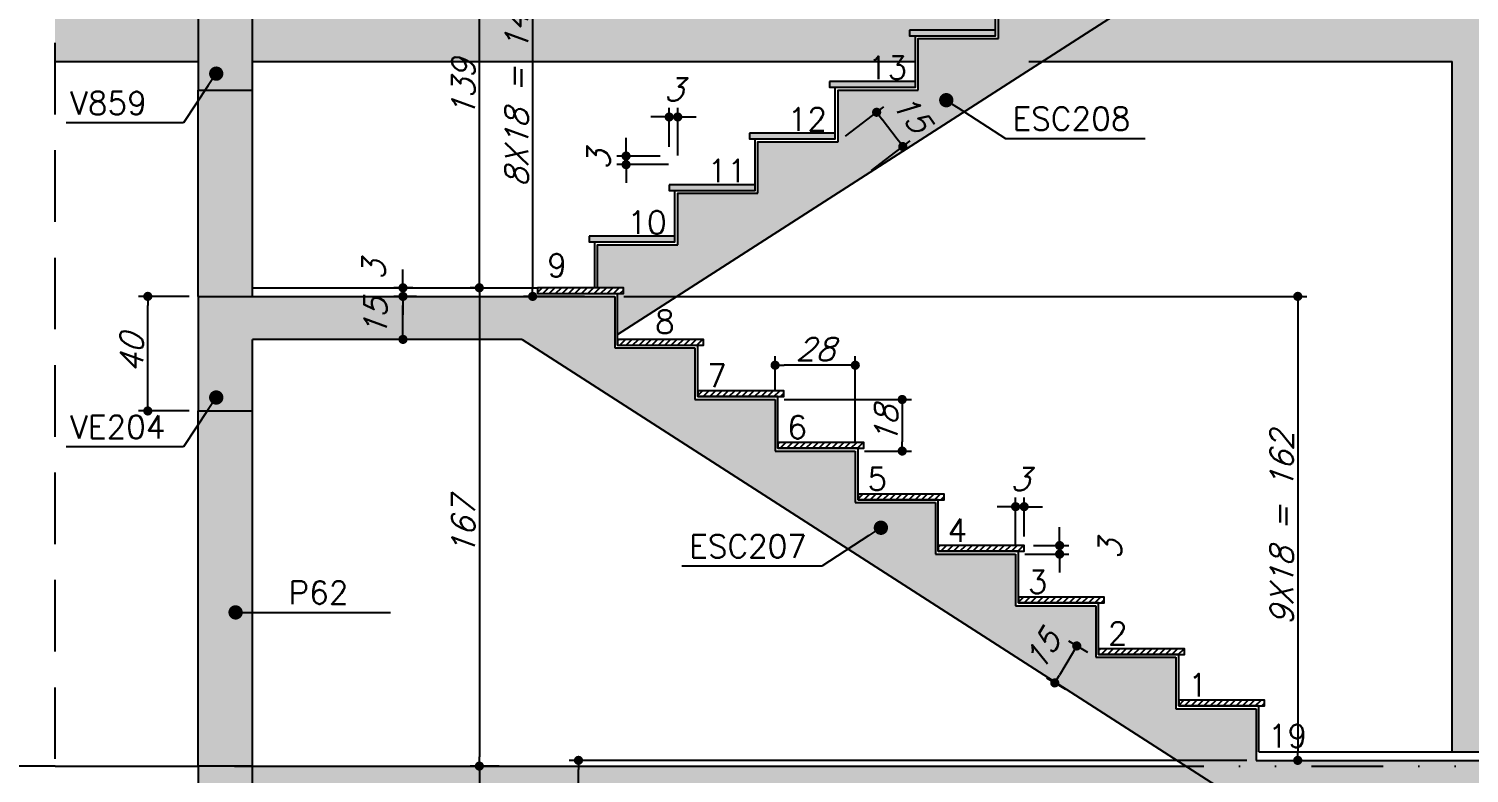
# Model space of a CAD drawing. Extents: x 0 to 6870, y 0 to 4205.
# Drawn here: x 416 to 919, y 2065 to 2324 of the extents above; entities that cross this region are included whole.
import ezdxf
from ezdxf import colors
from ezdxf.entities.mleader import LeaderData, LeaderLine
from ezdxf.math import Vec2, Vec3

# ---------------------------------------------------------------- set-up
doc = ezdxf.new("R2010")
doc.units = 0
doc.header["$LTSCALE"] = 50
doc.header["$MEASUREMENT"] = 0
doc.linetypes.add('DASHED', pattern=[0.75, 0.5, -0.25])
doc.linetypes.add('DIVIDE2', pattern=[0.625, 0.25, -0.125, 0, -0.125, 0, -0.125])
doc.layers.get('0').update_dxf_attribs({"linetype": 'CONTINUOUS'})
doc.layers.get('DEFPOINTS').update_dxf_attribs({"linetype": 'CONTINUOUS'})
for name, color, linetype in [('F-AUX-RED', 1, 'CONTINUOUS'), ('F-BOCEL CORTE', 2, 'CONTINUOUS'), ('F-BOCEL VISTA', 253, 'CONTINUOUS'), ('F-CORTE', 4, 'CONTINUOUS'), ('F-COTAS', 106, 'CONTINUOUS'), ('F-EIXOS-DET', 1, 'CONTINUOUS'), ('F-ESC CORTE', 4, 'CONTINUOUS'), ('F-ESC NOME', 2, 'CONTINUOUS'), ('F-ESC NUM', 2, 'CONTINUOUS'), ('F-ESC SOLIDO CORTE', 71, 'CONTINUOUS'), ('F-ESC VISTA', 2, 'CONTINUOUS'), ('F-REV_VISTA', 254, 'CONTINUOUS'), ('F-REVESTIMENTO', 1, 'CONTINUOUS'), ('F-SOLIDO', 71, 'CONTINUOUS'), ('F-TEXTO-YELLOW', 2, 'CONTINUOUS'), ('F-VISTA', 2, 'CONTINUOUS'), ('F-VISTA SÓLIDO', 254, 'CONTINUOUS'), ('F-VISTA SÓLIDO ESCADA', 253, 'CONTINUOUS')]:
    doc.layers.add(name, color=color, linetype=linetype)
doc.styles.add('5385-ARQ-PB-BAS-PLA-TER-TORRE-A-106-TXT$0$R60-75', font='romans.shx', dxfattribs={"height": 0.1125})
doc.styles.add('CP-TEXT-INCL', font='romans.shx', dxfattribs={"oblique": 20})
doc.styles.add('MCP', font='romans.shx')
doc.styles.add('ROMANS', font='romans.shx')
doc.styles.get("Standard").update_dxf_attribs({"font": 'ROMANS.SHX'})
doc.dimstyles.new('CP-COTAS-50', dxfattribs={"dimscale": 0.64, "dimtxt": 12.5, "dimasz": 5, "dimexe": 5, "dimexo": 5, "dimgap": 2.5, "dimtad": 1, "dimdec": 1, "dimdsep": 46, "dimtxsty": 'CP-TEXT-INCL', "dimblk1": 'DOT', "dimblk2": 'DOT', "dimsah": 1, "dimcen": 9, "dimclrd": 256, "dimclre": 256, "dimclrt": 256, "dimadec": 0, "dimazin": 0, "dimtfac": 1, "dimtdec": 1, "dimtmove": 2, "dimatfit": 3, "dimldrblk": 'DOT', "dimfxl": 5, "dimtolj": 1, "dimarcsym": 0})

# ---------------------------------------------------------------- blocks, each defined once
blk = doc.blocks.new('_DOT')
at = {"color": 0, "linetype": 'ByBlock'}
blk.add_line((-0.5, 0), (-1, 0), dxfattribs=at)
at = {"color": 0, "linetype": 'ByBlock', "const_width": 0.5}
blk.add_lwpolyline([(-0.25, 0, 1), (0.25, 0, 1)], format="xyb", close=True, dxfattribs=at)
blk = doc.blocks.new('BOCEL_EST')
at = {"layer": 'F-BOCEL CORTE'}
h = blk.add_hatch(dxfattribs=at)
h.set_pattern_fill('ANSI31', color=2, scale=0.5)
h.set_pattern_definition([(45, (0, 0), (-1.122532, 1.122532), [])])
h.paths.add_polyline_path([(13.59, -262.25), (13.59, -260.25), (-16.41, -260.25), (-16.41, -262.25)])
at = {"layer": 'F-BOCEL CORTE', "color": 2}
blk.add_lwpolyline([(-16.41, -260.25), (-16.41, -262.25), (13.59, -262.25), (13.59, -260.25), (-16.41, -260.25)], dxfattribs=at)
blk = doc.blocks.new('BOCEL_VISTA_EST')
at = {"layer": 'F-BOCEL VISTA'}
h = blk.add_hatch(color=254, dxfattribs=at)
h.dxf.hatch_style = 1
h.paths.add_polyline_path([(-209.57, -462.94), (-209.57, -460.94), (-239.57, -460.94), (-239.57, -462.94)])
blk.add_lwpolyline([(-239.57, -460.94), (-239.57, -462.94), (-209.57, -462.94), (-209.57, -460.94), (-239.57, -460.94)], dxfattribs=at)
blk = doc.blocks.new('*D438')
at = {"layer": 'DEFPOINTS', "color": 0, "linetype": 'Continuous', "transparency": 16777216}
for p in [(573.19, 2373), (574.98, 2373), (574.98, 2234)]:
    blk.add_point(p, dxfattribs=at)
at = {"layer": 'F-COTAS', "linetype": 'Continuous', "lineweight": -2, "transparency": 16777216}
for p, q in [((571.78, 2373), (569.99, 2373)), ((573.19, 2237.2), (573.19, 2369.8)), ((571.78, 2234), (569.99, 2234))]:
    blk.add_line(p, q, dxfattribs=at)
at = {"layer": 'F-COTAS', "linetype": 'Continuous', "lineweight": -2, "transparency": 16777216, "xscale": 3.2, "yscale": 3.2, "zscale": 3.2}
for p, rotation in [((573.19, 2373), 90), ((573.19, 2234), 270)]:
    blk.add_blockref('_DOT', p, dxfattribs=dict(at, rotation=rotation))
at = {"layer": 'F-COTAS', "linetype": 'Continuous', "transparency": 16777216, "insert": (567.59, 2303.5), "char_height": 8, "attachment_point": 5, "rotation": 90, "style": 'CP-TEXT-INCL'}
blk.add_mtext('\\A1;139', dxfattribs=at)
blk = doc.blocks.new('*D439')
at = {"layer": 'DEFPOINTS', "color": 0, "linetype": 'Continuous', "transparency": 16777216}
for p in [(711.96, 2295.28), (698.5, 2285), (707.64, 2273.04)]:
    blk.add_point(p, dxfattribs=at)
at = {"layer": 'F-COTAS', "linetype": 'Continuous', "lineweight": -2, "transparency": 16777216}
for p, q in [((701.04, 2286.94), (714.5, 2297.23)), ((719.15, 2285.87), (713.9, 2292.74)), ((710.18, 2274.98), (723.64, 2285.27))]:
    blk.add_line(p, q, dxfattribs=at)
at = {"layer": 'F-COTAS', "linetype": 'Continuous', "lineweight": -2, "transparency": 16777216, "xscale": 3.2, "yscale": 3.2, "zscale": 3.2}
for p, rotation in [((711.96, 2295.28), 127.3743917194778), ((721.1, 2283.32), 307.3743917194777)]:
    blk.add_blockref('_DOT', p, dxfattribs=dict(at, rotation=rotation))
at = {"layer": 'F-COTAS', "linetype": 'Continuous', "transparency": 16777216, "insert": (724.16, 2295.13), "char_height": 8, "attachment_point": 5, "rotation": 307.3744, "style": 'CP-TEXT-INCL'}
blk.add_mtext('\\A1;15', dxfattribs=at)
blk = doc.blocks.new('*D461')
at = {"layer": 'DEFPOINTS', "color": 0, "linetype": 'Continuous', "transparency": 16777216}
for p in [(574.98, 2234), (573.19, 2067), (583.29, 2067)]:
    blk.add_point(p, dxfattribs=at)
at = {"layer": 'F-COTAS', "linetype": 'Continuous', "lineweight": -2, "transparency": 16777216}
for p, q in [((571.78, 2234), (569.99, 2234)), ((573.19, 2230.8), (573.19, 2070.2)), ((580.09, 2067), (569.99, 2067))]:
    blk.add_line(p, q, dxfattribs=at)
at = {"layer": 'F-COTAS', "linetype": 'Continuous', "lineweight": -2, "transparency": 16777216, "xscale": 3.2, "yscale": 3.2, "zscale": 3.2}
for p, rotation in [((573.19, 2234), 90), ((573.19, 2067), 270)]:
    blk.add_blockref('_DOT', p, dxfattribs=dict(at, rotation=rotation))
at = {"layer": 'F-COTAS', "linetype": 'Continuous', "transparency": 16777216, "insert": (567.59, 2150.5), "char_height": 8, "attachment_point": 5, "rotation": 90, "style": 'CP-TEXT-INCL'}
blk.add_mtext('\\A1;167', dxfattribs=at)
blk = doc.blocks.new('*D462')
at = {"layer": 'DEFPOINTS', "color": 0, "linetype": 'Continuous', "transparency": 16777216}
for p in [(583.29, 2067), (573.19, 1910), (576.15, 1910)]:
    blk.add_point(p, dxfattribs=at)
at = {"layer": 'F-COTAS', "linetype": 'Continuous', "lineweight": -2, "transparency": 16777216}
for p, q in [((580.09, 2067), (569.99, 2067)), ((573.19, 2063.8), (573.19, 1913.2)), ((572.95, 1910), (569.99, 1910))]:
    blk.add_line(p, q, dxfattribs=at)
at = {"layer": 'F-COTAS', "linetype": 'Continuous', "lineweight": -2, "transparency": 16777216, "xscale": 3.2, "yscale": 3.2, "zscale": 3.2}
for p, rotation in [((573.19, 2067), 90), ((573.19, 1910), 270)]:
    blk.add_blockref('_DOT', p, dxfattribs=dict(at, rotation=rotation))
at = {"layer": 'F-COTAS', "linetype": 'Continuous', "transparency": 16777216, "insert": (567.59, 1988.5), "char_height": 8, "attachment_point": 5, "rotation": 90, "style": 'CP-TEXT-INCL'}
blk.add_mtext('\\A1;157', dxfattribs=at)
blk = doc.blocks.new('*D480')
at = {"layer": 'DEFPOINTS', "color": 0, "linetype": 'Continuous', "transparency": 16777216}
for p in [(546.51, 2230.99), (554.47, 2230.99), (554.47, 2215.99)]:
    blk.add_point(p, dxfattribs=at)
at = {"layer": 'F-COTAS', "linetype": 'Continuous', "lineweight": -2, "transparency": 16777216}
for p, q in [((551.27, 2230.99), (543.31, 2230.99)), ((546.51, 2219.19), (546.51, 2227.79)), ((551.27, 2215.99), (543.31, 2215.99))]:
    blk.add_line(p, q, dxfattribs=at)
at = {"layer": 'F-COTAS', "linetype": 'Continuous', "lineweight": -2, "transparency": 16777216, "xscale": 3.2, "yscale": 3.2, "zscale": 3.2}
for p, rotation in [((546.51, 2230.99), 90), ((546.51, 2215.99), 270)]:
    blk.add_blockref('_DOT', p, dxfattribs=dict(at, rotation=rotation))
at = {"layer": 'F-COTAS', "linetype": 'Continuous', "transparency": 16777216, "insert": (536.91, 2223.49), "char_height": 8, "attachment_point": 5, "rotation": 90, "style": 'CP-TEXT-INCL'}
blk.add_mtext('\\A1;15', dxfattribs=at)
blk = doc.blocks.new('*D481')
at = {"layer": 'DEFPOINTS', "color": 0, "linetype": 'Continuous', "transparency": 16777216}
for p in [(546.51, 2233.99), (553.18, 2233.99), (553.18, 2230.99)]:
    blk.add_point(p, dxfattribs=at)
at = {"layer": 'F-COTAS', "linetype": 'Continuous', "lineweight": -2, "transparency": 16777216}
for p, q in [((546.51, 2237.19), (546.51, 2240.39)), ((549.98, 2233.99), (543.31, 2233.99)), ((546.51, 2230.99), (546.51, 2233.99)), ((549.98, 2230.99), (543.31, 2230.99)), ((546.51, 2227.79), (546.51, 2224.59))]:
    blk.add_line(p, q, dxfattribs=at)
at = {"layer": 'F-COTAS', "linetype": 'Continuous', "lineweight": -2, "transparency": 16777216, "xscale": 3.2, "yscale": 3.2, "zscale": 3.2}
for p, rotation in [((546.51, 2233.99), 270), ((546.51, 2230.99), 90)]:
    blk.add_blockref('_DOT', p, dxfattribs=dict(at, rotation=rotation))
at = {"layer": 'F-COTAS', "linetype": 'Continuous', "transparency": 16777216, "insert": (536.31, 2240.07), "char_height": 8, "attachment_point": 5, "rotation": 90, "style": 'CP-TEXT-INCL'}
blk.add_mtext('\\A1;3', dxfattribs=at)
blk = doc.blocks.new('*D490')
at = {"layer": 'DEFPOINTS', "color": 0, "linetype": 'Continuous', "transparency": 16777216}
for p in [(457.38, 2231), (475, 2231), (475, 2191)]:
    blk.add_point(p, dxfattribs=at)
at = {"layer": 'F-COTAS', "linetype": 'Continuous', "lineweight": -2, "transparency": 16777216}
for p, q in [((471.8, 2231), (454.18, 2231)), ((457.38, 2194.2), (457.38, 2227.8)), ((471.8, 2191), (454.18, 2191))]:
    blk.add_line(p, q, dxfattribs=at)
at = {"layer": 'F-COTAS', "linetype": 'Continuous', "lineweight": -2, "transparency": 16777216, "xscale": 3.2, "yscale": 3.2, "zscale": 3.2}
for p, rotation in [((457.38, 2231), 90), ((457.38, 2191), 270)]:
    blk.add_blockref('_DOT', p, dxfattribs=dict(at, rotation=rotation))
at = {"layer": 'F-COTAS', "linetype": 'Continuous', "transparency": 16777216, "insert": (451.78, 2211), "char_height": 8, "attachment_point": 5, "rotation": 90, "style": 'CP-TEXT-INCL'}
blk.add_mtext('\\A1;40', dxfattribs=at)
blk = doc.blocks.new('*D506')
at = {"layer": 'DEFPOINTS', "color": 0, "linetype": 'Continuous', "transparency": 16777216}
for p in [(788.5, 2105), (774.19, 2096.04), (780.83, 2092.1)]:
    blk.add_point(p, dxfattribs=at)
at = {"layer": 'F-COTAS', "linetype": 'Continuous', "lineweight": -2, "transparency": 16777216}
for p, q in [((785.75, 2106.63), (779.1, 2110.58)), ((780.22, 2106.2), (775.82, 2098.8)), ((778.08, 2093.73), (771.44, 2097.68))]:
    blk.add_line(p, q, dxfattribs=at)
at = {"layer": 'F-COTAS', "linetype": 'Continuous', "lineweight": -2, "transparency": 16777216, "xscale": 3.2, "yscale": 3.2, "zscale": 3.2}
for p, rotation in [((781.86, 2108.95), 59.28101871452205), ((774.19, 2096.04), 239.281018714522)]:
    blk.add_blockref('_DOT', p, dxfattribs=dict(at, rotation=rotation))
at = {"layer": 'F-COTAS', "linetype": 'Continuous', "transparency": 16777216, "insert": (769.77, 2107.4), "char_height": 8, "attachment_point": 5, "rotation": 59.281, "style": 'CP-TEXT-INCL'}
blk.add_mtext('\\A1;15', dxfattribs=at)
blk = doc.blocks.new('*D548')
at = {"layer": 'DEFPOINTS', "color": 0, "linetype": 'Continuous', "transparency": 16777216}
for p in [(676.5, 2206.97), (676.5, 2195), (704.5, 2177)]:
    blk.add_point(p, dxfattribs=at)
at = {"layer": 'F-COTAS', "linetype": 'Continuous', "lineweight": -2, "transparency": 16777216}
for p, q in [((676.5, 2198.2), (676.5, 2210.17)), ((704.5, 2180.2), (704.5, 2210.17)), ((701.3, 2206.97), (679.7, 2206.97))]:
    blk.add_line(p, q, dxfattribs=at)
at = {"layer": 'F-COTAS', "linetype": 'Continuous', "lineweight": -2, "transparency": 16777216, "xscale": 3.2, "yscale": 3.2, "zscale": 3.2, "rotation": 180}
blk.add_blockref('_DOT', (676.5, 2206.97), dxfattribs=at)
at = {"layer": 'F-COTAS', "linetype": 'Continuous', "lineweight": -2, "transparency": 16777216, "xscale": 3.2, "yscale": 3.2, "zscale": 3.2}
blk.add_blockref('_DOT', (704.5, 2206.97), dxfattribs=at)
at = {"layer": 'F-COTAS', "linetype": 'Continuous', "transparency": 16777216, "insert": (690.5, 2212.57), "char_height": 8, "attachment_point": 5, "style": 'CP-TEXT-INCL'}
blk.add_mtext('\\A1;28', dxfattribs=at)
blk = doc.blocks.new('*D549')
at = {"layer": 'DEFPOINTS', "color": 0, "linetype": 'Continuous', "transparency": 16777216}
for p in [(676.5, 2195), (704.5, 2177), (720.9, 2177)]:
    blk.add_point(p, dxfattribs=at)
at = {"layer": 'F-COTAS', "linetype": 'Continuous', "lineweight": -2, "transparency": 16777216}
for p, q in [((679.7, 2195), (724.1, 2195)), ((720.9, 2191.8), (720.9, 2180.2)), ((707.7, 2177), (724.1, 2177))]:
    blk.add_line(p, q, dxfattribs=at)
at = {"layer": 'F-COTAS', "linetype": 'Continuous', "lineweight": -2, "transparency": 16777216, "xscale": 3.2, "yscale": 3.2, "zscale": 3.2}
for p, rotation in [((720.9, 2195), 90), ((720.9, 2177), 270)]:
    blk.add_blockref('_DOT', p, dxfattribs=dict(at, rotation=rotation))
at = {"layer": 'F-COTAS', "linetype": 'Continuous', "transparency": 16777216, "insert": (715.3, 2186), "char_height": 8, "attachment_point": 5, "rotation": 90, "style": 'CP-TEXT-INCL'}
blk.add_mtext('\\A1;18', dxfattribs=at)
blk = doc.blocks.new('*D550')
at = {"layer": 'DEFPOINTS', "color": 0, "linetype": 'Continuous', "transparency": 16777216}
for p in [(763.5, 2144), (775.88, 2144), (760.5, 2141)]:
    blk.add_point(p, dxfattribs=at)
at = {"layer": 'F-COTAS', "linetype": 'Continuous', "lineweight": -2, "transparency": 16777216}
for p, q in [((775.88, 2147.2), (775.88, 2150.4)), ((766.7, 2144), (779.08, 2144)), ((775.88, 2141), (775.88, 2144)), ((763.7, 2141), (779.08, 2141)), ((775.88, 2137.8), (775.88, 2134.6))]:
    blk.add_line(p, q, dxfattribs=at)
at = {"layer": 'F-COTAS', "linetype": 'Continuous', "lineweight": -2, "transparency": 16777216, "xscale": 3.2, "yscale": 3.2, "zscale": 3.2}
for p, rotation in [((775.88, 2144), 270), ((775.88, 2141), 90)]:
    blk.add_blockref('_DOT', p, dxfattribs=dict(at, rotation=rotation))
at = {"layer": 'F-COTAS', "linetype": 'Continuous', "transparency": 16777216, "insert": (793.48, 2142.5), "char_height": 8, "attachment_point": 5, "rotation": 90, "style": 'CP-TEXT-INCL'}
blk.add_mtext('\\A1;3', dxfattribs=at)
blk = doc.blocks.new('*D551')
at = {"layer": 'DEFPOINTS', "color": 0, "linetype": 'Continuous', "transparency": 16777216}
for p in [(763.5, 2157.58), (763.5, 2144), (760.5, 2141)]:
    blk.add_point(p, dxfattribs=at)
at = {"layer": 'F-COTAS', "linetype": 'Continuous', "lineweight": -2, "transparency": 16777216}
for p, q in [((760.5, 2144.2), (760.5, 2160.78)), ((763.5, 2147.2), (763.5, 2160.78)), ((757.3, 2157.58), (754.1, 2157.58)), ((760.5, 2157.58), (763.5, 2157.58)), ((766.7, 2157.58), (769.9, 2157.58))]:
    blk.add_line(p, q, dxfattribs=at)
at = {"layer": 'F-COTAS', "linetype": 'Continuous', "lineweight": -2, "transparency": 16777216, "xscale": 3.2, "yscale": 3.2, "zscale": 3.2}
blk.add_blockref('_DOT', (760.5, 2157.58), dxfattribs=at)
at = {"layer": 'F-COTAS', "linetype": 'Continuous', "lineweight": -2, "transparency": 16777216, "xscale": 3.2, "yscale": 3.2, "zscale": 3.2, "rotation": 180}
blk.add_blockref('_DOT', (763.5, 2157.58), dxfattribs=at)
at = {"layer": 'F-COTAS', "linetype": 'Continuous', "transparency": 16777216, "insert": (762, 2167.18), "char_height": 8, "attachment_point": 5, "style": 'CP-TEXT-INCL'}
blk.add_mtext('\\A1;3', dxfattribs=at)
blk = doc.blocks.new('*D576')
at = {"layer": 'DEFPOINTS', "color": 0, "linetype": 'Continuous', "transparency": 16777216}
for p in [(624.44, 2280), (639.5, 2280), (642.5, 2277)]:
    blk.add_point(p, dxfattribs=at)
at = {"layer": 'F-COTAS', "linetype": 'Continuous', "lineweight": -2, "transparency": 16777216}
for p, q in [((624.44, 2283.2), (624.44, 2286.4)), ((636.3, 2280), (621.24, 2280)), ((624.44, 2277), (624.44, 2280)), ((639.3, 2277), (621.24, 2277)), ((624.44, 2273.8), (624.44, 2270.6))]:
    blk.add_line(p, q, dxfattribs=at)
at = {"layer": 'F-COTAS', "linetype": 'Continuous', "lineweight": -2, "transparency": 16777216, "xscale": 3.2, "yscale": 3.2, "zscale": 3.2}
for p, rotation in [((624.44, 2280), 270), ((624.44, 2277), 90)]:
    blk.add_blockref('_DOT', p, dxfattribs=dict(at, rotation=rotation))
at = {"layer": 'F-COTAS', "linetype": 'Continuous', "transparency": 16777216, "insert": (614.84, 2278.5), "char_height": 8, "attachment_point": 5, "rotation": 90, "style": 'CP-TEXT-INCL'}
blk.add_mtext('\\A1;3', dxfattribs=at)
blk = doc.blocks.new('*D577')
at = {"layer": 'DEFPOINTS', "color": 0, "linetype": 'Continuous', "transparency": 16777216}
for p in [(639.5, 2293.64), (639.5, 2280), (642.5, 2277)]:
    blk.add_point(p, dxfattribs=at)
at = {"layer": 'F-COTAS', "linetype": 'Continuous', "lineweight": -2, "transparency": 16777216}
for p, q in [((639.5, 2283.2), (639.5, 2296.84)), ((642.5, 2280.2), (642.5, 2296.84)), ((636.3, 2293.64), (633.1, 2293.64)), ((642.5, 2293.64), (639.5, 2293.64)), ((645.7, 2293.64), (648.9, 2293.64))]:
    blk.add_line(p, q, dxfattribs=at)
at = {"layer": 'F-COTAS', "linetype": 'Continuous', "lineweight": -2, "transparency": 16777216, "xscale": 3.2, "yscale": 3.2, "zscale": 3.2}
blk.add_blockref('_DOT', (639.5, 2293.64), dxfattribs=at)
at = {"layer": 'F-COTAS', "linetype": 'Continuous', "lineweight": -2, "transparency": 16777216, "xscale": 3.2, "yscale": 3.2, "zscale": 3.2, "rotation": 180}
blk.add_blockref('_DOT', (642.5, 2293.64), dxfattribs=at)
at = {"layer": 'F-COTAS', "linetype": 'Continuous', "transparency": 16777216, "insert": (641, 2303.24), "char_height": 8, "attachment_point": 5, "style": 'CP-TEXT-INCL'}
blk.add_mtext('\\A1;3', dxfattribs=at)
blk = doc.blocks.new('*D601')
at = {"layer": 'DEFPOINTS', "color": 0, "transparency": 16777216}
for p in [(607.82, 2069), (844.5, 2069), (614.5, 1907)]:
    blk.add_point(p, dxfattribs=at)
at = {"layer": 'F-COTAS', "lineweight": -2, "transparency": 16777216}
for p, q in [((841.3, 2069), (604.62, 2069)), ((607.82, 1910.2), (607.82, 2065.8)), ((611.3, 1907), (604.62, 1907))]:
    blk.add_line(p, q, dxfattribs=at)
at = {"layer": 'F-COTAS', "lineweight": -2, "transparency": 16777216, "xscale": 3.2, "yscale": 3.2, "zscale": 3.2}
for p, rotation in [((607.82, 2069), 90), ((607.82, 1907), 270)]:
    blk.add_blockref('_DOT', p, dxfattribs=dict(at, rotation=rotation))
at = {"layer": 'F-COTAS', "transparency": 16777216, "insert": (602.22, 1988), "char_height": 8, "attachment_point": 5, "rotation": 90, "style": 'CP-TEXT-INCL'}
blk.add_mtext('\\A1;9X18 = 162', dxfattribs=at)
blk = doc.blocks.new('*D602')
at = {"layer": 'DEFPOINTS', "color": 0, "transparency": 16777216}
for p in [(620.5, 2231), (844.5, 2069), (859.07, 2069)]:
    blk.add_point(p, dxfattribs=at)
at = {"layer": 'F-COTAS', "lineweight": -2, "transparency": 16777216}
for p, q in [((623.7, 2231), (862.27, 2231)), ((859.07, 2227.8), (859.07, 2072.2)), ((847.7, 2069), (862.27, 2069))]:
    blk.add_line(p, q, dxfattribs=at)
at = {"layer": 'F-COTAS', "lineweight": -2, "transparency": 16777216, "xscale": 3.2, "yscale": 3.2, "zscale": 3.2}
for p, rotation in [((859.07, 2231), 90), ((859.07, 2069), 270)]:
    blk.add_blockref('_DOT', p, dxfattribs=dict(at, rotation=rotation))
at = {"layer": 'F-COTAS', "transparency": 16777216, "insert": (853.47, 2150), "char_height": 8, "attachment_point": 5, "rotation": 90, "style": 'CP-TEXT-INCL'}
blk.add_mtext('\\A1;9X18 = 162', dxfattribs=at)
blk = doc.blocks.new('*D603')
at = {"layer": 'DEFPOINTS', "color": 0, "transparency": 16777216}
for p in [(810.5, 2375), (591.81, 2231), (613.11, 2231)]:
    blk.add_point(p, dxfattribs=at)
at = {"layer": 'F-COTAS', "lineweight": -2, "transparency": 16777216}
for p, q in [((807.3, 2375), (588.61, 2375)), ((591.81, 2371.8), (591.81, 2234.2)), ((609.91, 2231), (588.61, 2231))]:
    blk.add_line(p, q, dxfattribs=at)
at = {"layer": 'F-COTAS', "lineweight": -2, "transparency": 16777216, "xscale": 3.2, "yscale": 3.2, "zscale": 3.2}
for p, rotation in [((591.81, 2375), 90), ((591.81, 2231), 270)]:
    blk.add_blockref('_DOT', p, dxfattribs=dict(at, rotation=rotation))
at = {"layer": 'F-COTAS', "transparency": 16777216, "insert": (586.21, 2303), "char_height": 8, "attachment_point": 5, "rotation": 90, "style": 'CP-TEXT-INCL'}
blk.add_mtext('\\A1;8X18 = 144', dxfattribs=at)

msp = doc.modelspace()

# ---------------------------------------------------------------- hatches: boundary and pattern name
at = {"layer": 'F-ESC SOLIDO CORTE'}
h = msp.add_hatch(color=256, dxfattribs=at)
h.dxf.hatch_style = 1
h.paths.add_polyline_path([(835.46, 2057), (836.9, 2056.07), (837.5, 2055.69), (840.13, 2054), (1120.5, 2054), (1120.5, 2007), (1134.5, 2007), (1134.5, 2069), (844.5, 2069), (844.5, 2087), (816.5, 2087), (816.5, 2105), (788.5, 2105), (788.5, 2123), (760.5, 2123), (760.5, 2141), (732.5, 2141), (732.5, 2159), (704.5, 2159), (704.5, 2177), (676.5, 2177), (676.5, 2195), (648.5, 2195), (648.5, 2213), (620.5, 2213), (620.5, 2231), (592.5, 2231), (475, 2231), (475, 2191), (494, 2191), (494, 2216), (588.1, 2216)])
at = {"layer": 'F-SOLIDO', "linetype": 'Continuous'}
h = msp.add_hatch(color=256, dxfattribs=at)
h.dxf.hatch_style = 1
h.paths.add_polyline_path([(475, 2653), (494, 2653), (494, 2713), (475, 2713)])
h.paths.add_polyline_path([(475, 2303), (494, 2303), (494, 2373), (475, 2373)])
h.paths.add_polyline_path([(475, 2007), (494, 2007), (494, 2067), (475, 2067)])
at = {"layer": 'F-VISTA SÓLIDO', "linetype": 'Continuous'}
h = msp.add_hatch(color=256, dxfattribs=at)
h.dxf.hatch_style = 1
h.paths.add_polyline_path([(494, 2191), (475, 2191), (475, 2067), (494, 2067)])
h.paths.add_polyline_path([(494, 2303), (475, 2303), (475, 2231), (494, 2231)])
h.paths.add_polyline_path([(475, 2373), (425, 2373), (425, 2313), (475, 2313)])
h.paths.add_polyline_path([(753.5, 2340.75), (753.5, 2340.72), (753.5, 2342), (781.5, 2342), (781.5, 2358), (781.5, 2360), (810.5, 2360), (810.5, 2371.95), (810.5, 2373), (494, 2373), (494, 2313), (725.5, 2313), (725.5, 2322), (725.5, 2324), (753.5, 2324), (753.5, 2324.75)])
h.paths.add_polyline_path([(1120.5, 2360), (838.24, 2360), (765.13, 2313), (913, 2313), (913, 2072), (932, 2072), (932, 2313), (1194.5, 2313), (1194.5, 2373), (1134.5, 2373), (1134.5, 2333), (1120.5, 2333)])
h = msp.add_hatch(color=256, dxfattribs=at)
h.dxf.hatch_style = 1
h.paths.add_polyline_path([(494, 1867), (475, 1867), (475, 1743), (494, 1743)])
h.paths.add_polyline_path([(1120.5, 2054), (866.24, 2054), (793.13, 2007), (913, 2007), (913, 1887), (932, 1887), (932, 2007), (1120.5, 2007)])
h.paths.add_polyline_path([(1194.5, 2067), (1134.5, 2067), (1134.5, 2007), (1194.5, 2007)])
h.paths.add_polyline_path([(932, 1887), (913, 1887), (913, 1748), (932, 1748)])
h.paths.add_polyline_path([(781.5, 2034), (781.5, 2037), (809.5, 2037), (809.5, 2055), (807.5, 2055), (807.5, 2057), (835.46, 2057), (819.91, 2067), (494, 2067), (494, 2007), (753.5, 2007), (753.5, 2016), (753.5, 2019), (781.5, 2019)])
h.paths.add_polyline_path([(494, 2007), (475, 2007), (475, 1907), (494, 1907)])
at = {"layer": 'F-VISTA SÓLIDO ESCADA'}
h = msp.add_hatch(color=256, dxfattribs=at)
h.dxf.hatch_style = 1
h.paths.add_polyline_path([(838.24, 2357), (842.91, 2360), (868.09, 2360), (844.76, 2375), (810.5, 2375), (810.5, 2357), (782.5, 2357), (782.5, 2339), (754.5, 2339), (754.5, 2321), (726.5, 2321), (726.5, 2303), (698.5, 2303), (698.5, 2285), (670.5, 2285), (670.5, 2267), (642.5, 2267), (642.5, 2249), (614.5, 2249), (614.5, 2234), (623.5, 2234), (623.5, 2232), (621.5, 2232), (621.5, 2217.67)])

# ---------------------------------------------------------------- linework, layer by layer
at = {"layer": 'F-AUX-RED', "color": 1, "linetype": 'DASHED'}
msp.add_line((425, 1057), (425, 3839), dxfattribs=at)
at = {"layer": 'F-CORTE', "linetype": 'Continuous'}
for points in [[(475, 2303), (494, 2303), (494, 2373), (475, 2373)], [(475, 2007), (494, 2007), (494, 2067), (475, 2067)]]:
    msp.add_lwpolyline(points, close=True, dxfattribs=at)
at = {"layer": 'F-EIXOS-DET'}
msp.add_lwpolyline([(425, 2067), (315, 2067)], dxfattribs=at)
at = {"layer": 'F-EIXOS-DET', "color": 252, "linetype": 'DIVIDE2', "ltscale": 2}
msp.add_lwpolyline([(425, 2067), (1269.5, 2067)], dxfattribs=at)
at = {"layer": 'F-ESC CORTE', "linetype": 'Continuous'}
for p, q in [((475, 2231), (620.5, 2231)), ((620.5, 2231), (620.5, 2213)), ((588.1, 2216), (494, 2216)), ((648.5, 2213), (648.5, 2195)), ((676.5, 2195), (676.5, 2177)), ((704.5, 2177), (704.5, 2159)), ((732.5, 2159), (732.5, 2141)), ((760.5, 2141), (760.5, 2123)), ((788.5, 2123), (788.5, 2105)), ((816.5, 2105), (816.5, 2087)), ((844.5, 2087), (844.5, 2069)), ((844.5, 2069), (1134.5, 2069))]:
    msp.add_line(p, q, dxfattribs=at)
for points in [[(475, 2231), (475, 2191), (494, 2191), (494, 2216)], [(592.5, 2231), (620.5, 2231)], [(588.1, 2216), (840.13, 2054)], [(620.5, 2213), (648.5, 2213)], [(648.5, 2213), (648.5, 2195)], [(648.5, 2195), (676.5, 2195)], [(676.5, 2177), (704.5, 2177)], [(704.5, 2159), (732.5, 2159)], [(732.5, 2141), (760.5, 2141)], [(760.5, 2123), (788.5, 2123)], [(788.5, 2105), (816.5, 2105)], [(816.5, 2087), (844.5, 2087)]]:
    msp.add_lwpolyline(points, dxfattribs=at)
at = {"layer": 'F-ESC VISTA'}
for points in [[(621.5, 2217.67), (842.91, 2360)], [(754.5, 2321), (754.5, 2339), (782.5, 2339)], [(726.5, 2303), (726.5, 2321), (754.5, 2321)], [(698.5, 2285), (698.5, 2303), (726.5, 2303)], [(670.5, 2267), (670.5, 2285), (698.5, 2285)], [(642.5, 2249), (642.5, 2267), (670.5, 2267)], [(614.5, 2234), (614.5, 2249), (642.5, 2249)]]:
    msp.add_lwpolyline(points, dxfattribs=at)
at = {"layer": 'F-REV_VISTA'}
for points in [[(753.5, 2322), (753.5, 2340), (781.5, 2340)], [(725.5, 2304), (725.5, 2322), (753.5, 2322)], [(697.5, 2286), (697.5, 2304), (725.5, 2304)], [(669.5, 2268), (669.5, 2286), (697.5, 2286)], [(641.5, 2250), (641.5, 2268), (669.5, 2268)], [(613.5, 2234), (613.5, 2250), (641.5, 2250)]]:
    msp.add_lwpolyline(points, dxfattribs=at)
at = {"layer": 'F-REVESTIMENTO'}
for p, q in [((621.5, 2214), (621.5, 2232)), ((649.5, 2196), (649.5, 2214)), ((677.5, 2196), (649.5, 2196)), ((677.5, 2178), (677.5, 2196)), ((705.5, 2178), (677.5, 2178)), ((705.5, 2160), (705.5, 2178)), ((733.5, 2160), (705.5, 2160)), ((733.5, 2142), (733.5, 2160)), ((761.5, 2142), (733.5, 2142)), ((761.5, 2124), (761.5, 2142)), ((789.5, 2124), (761.5, 2124)), ((789.5, 2106), (789.5, 2124)), ((817.5, 2106), (789.5, 2106)), ((817.5, 2088), (817.5, 2106)), ((845.5, 2088), (817.5, 2088)), ((845.5, 2072), (845.5, 2088))]:
    msp.add_line(p, q, dxfattribs=at)
at = {"layer": 'F-REVESTIMENTO', "linetype": 'Continuous'}
msp.add_lwpolyline([(494, 2231), (494, 2234), (593.5, 2234)], dxfattribs=at)
at = {"layer": 'F-REVESTIMENTO'}
msp.add_lwpolyline([(845.5, 2072), (1120.5, 2072), (1120.5, 2069)], dxfattribs=at)
at = {"layer": 'F-VISTA'}
msp.add_line((913, 2072), (913, 2313), dxfattribs=at)
at = {"layer": 'F-VISTA', "linetype": 'Continuous'}
for points in [[(425, 2313), (475, 2313)], [(494, 2313), (725.5, 2313)], [(765.13, 2313), (913, 2313)]]:
    msp.add_lwpolyline(points, dxfattribs=at)
at = {"layer": 'F-VISTA'}
for points in [[(475, 2231), (475, 2303)], [(494, 2234), (494, 2303)], [(475, 2067), (475, 2191)], [(494, 2067), (494, 2191)], [(425, 2067), (475, 2067)], [(494, 2067), (819.91, 2067)]]:
    msp.add_lwpolyline(points, dxfattribs=at)

# ---------------------------------------------------------------- block references
at = {"layer": 'F-BOCEL CORTE'}
for p in [(609.91, 2494.25), (637.91, 2476.25), (665.91, 2458.25), (693.91, 2440.25), (721.91, 2422.25), (749.91, 2404.25), (777.91, 2386.25), (805.91, 2368.25), (833.91, 2350.25)]:
    msp.add_blockref('BOCEL_EST', p, dxfattribs=at)
at = {"layer": 'F-BOCEL VISTA'}
for p in [(963.07, 2784.94), (935.07, 2766.94), (907.07, 2748.94), (879.07, 2730.94), (851.07, 2712.94)]:
    msp.add_blockref('BOCEL_VISTA_EST', p, dxfattribs=at)

# ---------------------------------------------------------------- texts
at = {"layer": 'F-ESC NOME', "style": 'ROMANS'}
for s, p in [('ESC208', (759.46, 2289.05)), ('ESC207', (646.47, 2139.77))]:
    msp.add_text(s, height=8, dxfattribs=at).set_placement(p)
at = {"layer": 'F-ESC NUM', "style": '5385-ARQ-PB-BAS-PLA-TER-TORRE-A-106-TXT$0$R60-75'}
for s, p in [('13', (708.89, 2306.84)), ('12', (680.89, 2288.84)), ('11', (652.89, 2270.84)), ('10', (624.89, 2252.84)), ('9', (596.89, 2237.84)), ('8', (634.54, 2218.14)), ('7', (652.77, 2199.31)), ('6', (680.77, 2181.31)), ('5', (708.77, 2163.31)), ('4', (736.77, 2145.31)), ('3', (764.77, 2127.31)), ('2', (792.77, 2109.31)), ('1', (820.77, 2091.31)), ('19', (848.64, 2073.55))]:
    msp.add_text(s, height=8, dxfattribs=at).set_placement(p)
at = {"layer": 'F-TEXTO-YELLOW', "style": 'MCP'}
for s, p in [('V859', (430.29, 2294.48)), ('VE204', (430.29, 2181.4)), ('P62', (506.55, 2123.57))]:
    msp.add_text(s, height=8, dxfattribs=at).set_placement(p)

# ---------------------------------------------------------------- dimensions: what is measured, and where the dimension line sits
at = {"layer": 'F-COTAS'}
for base, p1, p2, text, picture, middle in [((591.81, 2231), (810.5, 2375), (613.11, 2231), '8X18 = <>', '*D603', (586.21, 2303)), ((859.07, 2069), (620.5, 2231), (844.5, 2069), '9X18 = <>', '*D602', (853.47, 2150)), ((607.82, 2069), (614.5, 1907), (844.5, 2069), '9X18 = <>', '*D601', (602.22, 1988))]:
    dim = msp.add_linear_dim(base=base, p1=p1, p2=p2, angle=90, text=text, dimstyle='CP-COTAS-50', dxfattribs=at)
    dim.commit()
    dim.dimension.update_dxf_attribs({"geometry": picture, "text_midpoint": middle})
at = {"layer": 'F-COTAS', "linetype": 'Continuous'}
for base, p1, p2, picture, middle in [((573.19, 2373), (574.98, 2234), (574.98, 2373), '*D438', (567.59, 2303.5)), ((624.44, 2280), (642.5, 2277), (639.5, 2280), '*D576', (614.84, 2278.5)), ((573.19, 2067), (574.98, 2234), (583.29, 2067), '*D461', (567.59, 2150.5)), ((457.38, 2231), (475, 2191), (475, 2231), '*D490', (451.78, 2211)), ((546.51, 2230.99), (554.47, 2215.99), (554.47, 2230.99), '*D480', (536.91, 2223.49)), ((720.9, 2177), (676.5, 2195), (704.5, 2177), '*D549', (715.3, 2186)), ((775.88, 2144), (760.5, 2141), (763.5, 2144), '*D550', (793.48, 2142.5)), ((573.19, 1910), (583.29, 2067), (576.15, 1910), '*D462', (567.59, 1988.5))]:
    dim = msp.add_linear_dim(base=base, p1=p1, p2=p2, angle=90, dimstyle='CP-COTAS-50', dxfattribs=at)
    dim.commit()
    dim.dimension.update_dxf_attribs({"geometry": picture, "text_midpoint": middle})
for base, p1, p2, picture, middle in [((639.5, 2293.64), (642.5, 2277), (639.5, 2280), '*D577', (641, 2303.24)), ((676.5, 2206.97), (704.5, 2177), (676.5, 2195), '*D548', (690.5, 2212.57)), ((763.5, 2157.58), (760.5, 2141), (763.5, 2144), '*D551', (762, 2167.18))]:
    dim = msp.add_linear_dim(base=base, p1=p1, p2=p2, dimstyle='CP-COTAS-50', dxfattribs=at)
    dim.commit()
    dim.dimension.update_dxf_attribs({"geometry": picture, "text_midpoint": middle})
for p1, p2, distance, picture, middle in [((707.6352, 2273.0405), (698.5, 2285), -16.9395, '*D439', (724.1582, 2295.1303)), ((788.5, 2105), (780.83, 2092.1), -7.73, '*D506', (769.77, 2107.4))]:
    dim = msp.add_aligned_dim(p1=p1, p2=p2, distance=distance, dimstyle='CP-COTAS-50', dxfattribs=at)
    dim.commit()
    dim.dimension.update_dxf_attribs({"geometry": picture, "text_midpoint": middle})
dim = msp.add_linear_dim(base=(546.51, 2233.99), p1=(553.18, 2230.99), p2=(553.18, 2233.99), angle=90, dimstyle='CP-COTAS-50', dxfattribs=at)
dim.commit()
dim.dimension.update_dxf_attribs({"geometry": '*D481', "text_midpoint": (536.31, 2240.07), "dimtype": 160})

# ---------------------------------------------------------------- leaders
at = {"layer": 'F-AUX-RED'}
ml = msp.add_multileader_mtext('Standard', dxfattribs=at)
ml.set_content('', color=256)
ml.set_leader_properties()
ml.set_arrow_properties(name='DOT')
ml.build(insert=Vec2(0, 0))
ml.multileader.update_dxf_attribs({"text_right_attachment_type": 6, "text_top_attachment_type": 0, "text_bottom_attachment_type": 0, "dogleg_length": 0.36, "arrow_head_size": 5})
ctx = ml.context
ctx.base_point, ctx.char_height, ctx.arrow_head_size, ctx.landing_gap_size, ctx.plane_origin = Vec3(428.82, 2291.65), 0.18, 5, 0.09, Vec3(481.28, 2293.77)
ctx.right_attachment, ctx.text_align_type = 6, 2
notes = []
notes.append((ctx, [(0, (1, 1, 0), (469.83, 2291.56), (-1, 0), 40.83, [(0, [(481.28, 2308.77)], 256, [])])]))
ctx.mtext.insert, ctx.mtext.alignment, ctx.mtext.flow_direction = Vec3(428.91, 2291.74), 3, 5
ml = msp.add_multileader_mtext('Standard', dxfattribs=at)
ml.set_content('', color=256)
ml.set_leader_properties()
ml.set_arrow_properties(name='DOT')
ml.build(insert=Vec2(0, 0))
ml.multileader.update_dxf_attribs({"text_right_attachment_type": 6, "dogleg_length": 0.36, "arrow_head_size": 5})
ctx = ml.context
ctx.base_point, ctx.char_height, ctx.arrow_head_size, ctx.landing_gap_size, ctx.plane_origin = Vec3(805.78, 2286.13), 0.18, 5, 0.09, Vec3(736.29, 2304.13)
ctx.right_attachment = 6
notes.append((ctx, [(0, (1, 1, 0), (756.94, 2286.13), (1, 0), 48.84, [(0, [(736.29, 2299.5)], 0, [])])]))
ctx.mtext.insert, ctx.mtext.flow_direction = Vec3(805.87, 2286.22), 5
ml = msp.add_multileader_mtext('Standard', dxfattribs=at)
ml.set_content('', color=256)
ml.set_leader_properties()
ml.set_arrow_properties(name='DOT')
ml.build(insert=Vec2(0, 0))
ml.multileader.update_dxf_attribs({"text_right_attachment_type": 6, "text_top_attachment_type": 0, "text_bottom_attachment_type": 0, "dogleg_length": 0.36, "arrow_head_size": 5})
ctx = ml.context
ctx.base_point, ctx.char_height, ctx.arrow_head_size, ctx.landing_gap_size, ctx.plane_origin = Vec3(428.82, 2178.58), 0.18, 5, 0.09, Vec3(481.28, 2180.69)
ctx.right_attachment, ctx.text_align_type = 6, 2
notes.append((ctx, [(0, (1, 1, 0), (469.83, 2178.49), (-1, 0), 40.83, [(0, [(481.28, 2195.69)], 256, [])])]))
ctx.mtext.insert, ctx.mtext.alignment, ctx.mtext.flow_direction = Vec3(428.91, 2178.67), 3, 5
ml = msp.add_multileader_mtext('Standard', dxfattribs=at)
ml.set_content('', color=256)
ml.set_leader_properties()
ml.set_arrow_properties(name='DOT')
ml.build(insert=Vec2(0, 0))
ml.multileader.update_dxf_attribs({"text_right_attachment_type": 6, "dogleg_length": 0.36, "arrow_head_size": 5})
ctx = ml.context
ctx.base_point, ctx.char_height, ctx.arrow_head_size, ctx.landing_gap_size, ctx.plane_origin = Vec3(643.78, 2136.95), 0.18, 5, 0.09, Vec3(741.45, 2154.86)
ctx.right_attachment, ctx.text_align_type = 6, 2
notes.append((ctx, [(0, (1, 1, 0), (692.8, 2136.86), (-1, 0), 48.84, [(0, [(713.45, 2150.22)], 0, [])])]))
ctx.mtext.insert, ctx.mtext.alignment, ctx.mtext.flow_direction = Vec3(643.87, 2137.04), 3, 5
ml = msp.add_multileader_mtext('Standard', dxfattribs=at)
ml.set_content('', color=256)
ml.set_leader_properties()
ml.set_arrow_properties(name='DOT')
ml.build(insert=Vec2(0, 0))
ml.multileader.update_dxf_attribs({"text_right_attachment_type": 6, "text_top_attachment_type": 0, "text_bottom_attachment_type": 0, "dogleg_length": 0.36, "arrow_head_size": 5})
ctx = ml.context
ctx.base_point, ctx.char_height, ctx.arrow_head_size, ctx.landing_gap_size, ctx.plane_origin = Vec3(542.17, 2120.66), 0.18, 5, 0.09, Vec3(488.04, 2120.66)
ctx.right_attachment = 6
notes.append((ctx, [(0, (1, 1, 0), (508.68, 2120.66), (1, 0), 33.49, [(0, [(488.04, 2120.66)], 256, [])])]))
ctx.mtext.insert, ctx.mtext.flow_direction = Vec3(542.26, 2120.75), 5
for ctx, leaders in notes:
    for number, flags, end, landing, length, lines in leaders:
        leader = LeaderData()
        leader.index, (leader.has_last_leader_line, leader.has_dogleg_vector, leader.attachment_direction) = number, flags
        leader.last_leader_point, leader.dogleg_vector, leader.dogleg_length = Vec3(end), Vec3(landing), length
        for number, points, colour, breaks in lines:
            line = LeaderLine()
            line.index, line.vertices, line.color, line.breaks = number, Vec3.list(points), colors.encode_raw_color(colour), breaks
            leader.lines.append(line)
        ctx.leaders.append(leader)

doc.saveas('drawing.dxf')
